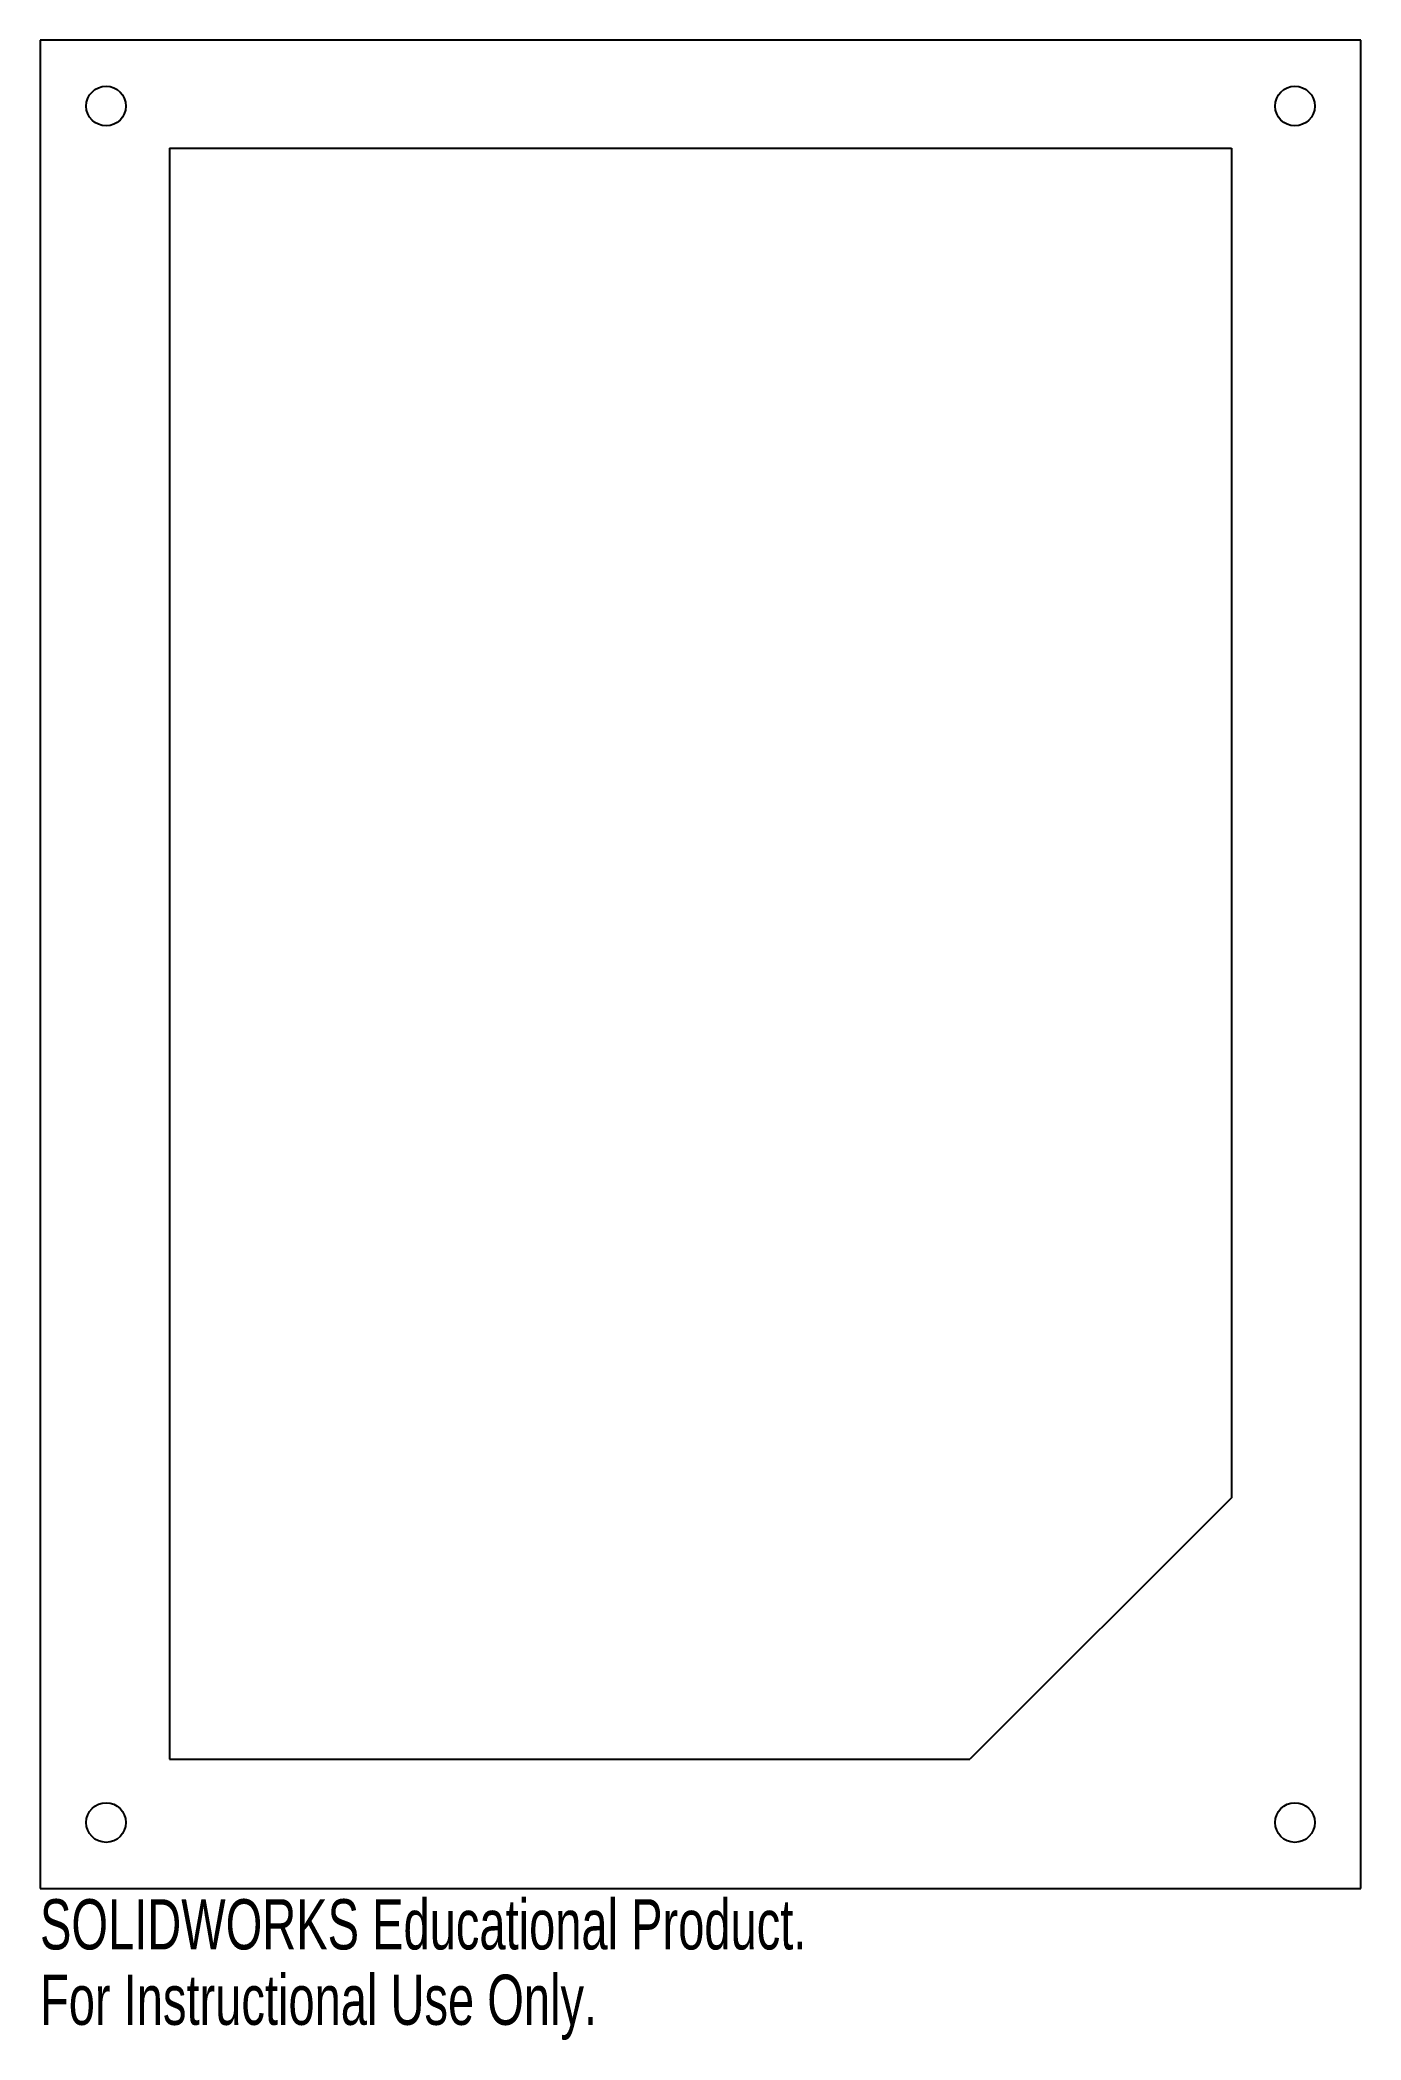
# Model space of a CAD drawing. Header units: inches. Extents: x 0 to 5, y -0.57 to 7.
import ezdxf

# ---------------------------------------------------------------- set-up
doc = ezdxf.new("R2010")
doc.units = ezdxf.units.IN
doc.header["$MEASUREMENT"] = 0
doc.styles.add('SLDTEXTSTYLE0', font='TXT', dxfattribs={"width": 0.7})

msp = doc.modelspace()

# ---------------------------------------------------------------- linework, layer by layer
at = {"color": 7, "linetype": 'Continuous', "lineweight": 25}
for p, q in [((5, 7), (0, 7)), ((0, 7), (0, 0)), ((5, 0), (5, 7)), ((0.49, 6.591), (4.51, 6.591)), ((0.49, 6.591), (0.49, 0.49)), ((4.51, 6.591), (4.51, 1.48)), ((4.51, 1.48), (3.52, 0.49)), ((0.49, 0.49), (3.52, 0.49)), ((0, 0), (5, 0))]:
    msp.add_line(p, q, dxfattribs=at)
for centre in [(0.25, 6.75), (4.75, 6.75), (0.25, 0.25), (4.75, 0.25)]:
    msp.add_circle(centre, 0.075, dxfattribs=at)

# ---------------------------------------------------------------- texts
at = {"color": 7, "linetype": 'Continuous', "char_height": 0.1903, "attachment_point": 1, "style": 'SLDTEXTSTYLE0'}
for s, insert in [('SOLIDWORKS Educational Product.', (0, -0.0401)), ('For Instructional Use Only.', (0, -0.3256))]:
    msp.add_mtext(s, dxfattribs=dict(at, insert=insert))

doc.saveas('drawing.dxf')
